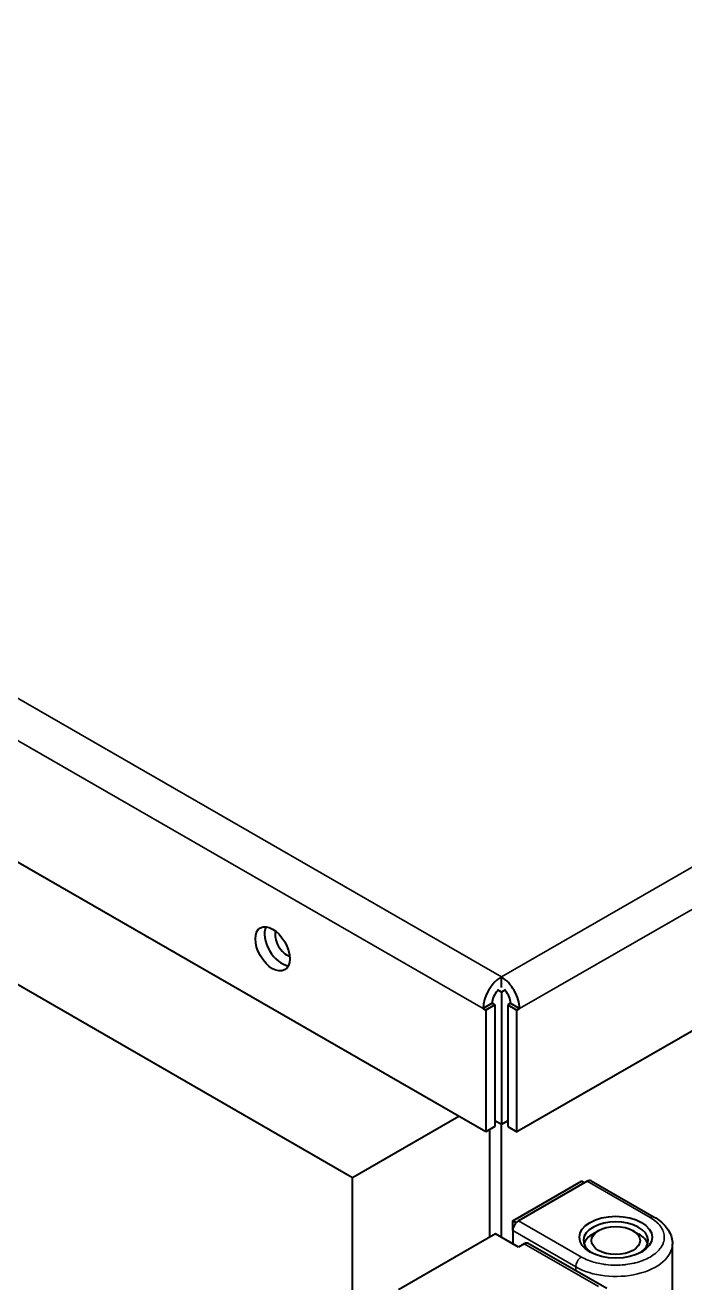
# Model space of a CAD drawing. Header units: millimetres. Extents: x 0 to 3364, y 0 to 2376.
# Drawn here: x 3042.9 to 3083.7, y 2012.5 to 2090.2 of the extents above; entities that cross this region are included whole.
import ezdxf

# ---------------------------------------------------------------- set-up
doc = ezdxf.new("R2010")
doc.units = ezdxf.units.MM
doc.header["$LTSCALE"] = 4
doc.layers.add('가시적인 것(ISO)', color=3, linetype='Continuous', lineweight=40, true_color=0x00ff00)
doc.layers.add('가시적인 좁은 것(ISO)', color=3, linetype='Continuous', lineweight=35, true_color=0x00ff00)

msp = doc.modelspace()

# ---------------------------------------------------------------- linework, layer by layer
at = {"layer": '가시적인 것(ISO)'}
for p, q in [((3071.3713, 2021.7852), (2894.7582, 2123.4899)), ((2896.9745, 2114.6647), (3063.1446, 2018.9737)), ((3175.6695, 2080.7344), (3073.3027, 2021.7852)), ((3072.337, 2030.7076), (3072.337, 2031.3616)), ((3072.337, 2030.4226), (3072.0895, 2030.5651)), ((3072.5845, 2030.5651), (3072.337, 2030.4226)), ((3072.337, 2030.4226), (3072.337, 2022.2471)), ((3071.7713, 2029.7278), (3071.2056, 2029.4021)), ((3071.937, 2029.6324), (3071.3713, 2029.3066)), ((3071.7713, 2029.7278), (3071.937, 2029.6324)), ((3071.937, 2029.6324), (3071.937, 2022.111)), ((3072.9027, 2029.7278), (3072.737, 2029.6324)), ((3072.737, 2029.6324), (3072.737, 2022.111)), ((3072.737, 2029.6324), (3073.3027, 2029.3066)), ((3072.9027, 2029.7278), (3073.4683, 2029.4021)), ((3071.2056, 2029.4021), (3071.3713, 2029.3066)), ((3071.3713, 2029.3066), (3071.3713, 2021.7852)), ((3073.3027, 2029.3066), (3073.4683, 2029.4021)), ((3073.3027, 2021.7852), (3073.3027, 2029.3066)), ((3063.1446, 2018.9737), (3069.699, 2022.7482)), ((3071.937, 2022.111), (3071.3713, 2021.7852)), ((3071.6299, 2015.2774), (3071.6299, 2021.9341)), ((3072.337, 2022.2471), (3071.937, 2022.4774)), ((3072.737, 2022.4774), (3072.337, 2022.2471)), ((3072.337, 2015.2774), (3072.337, 2022.2471)), ((3072.737, 2022.111), (3073.3027, 2021.7852)), ((3063.1446, 1904.5172), (3063.1446, 2018.9737)), ((3073.0441, 2016.2946), (3077.2867, 2018.7378)), ((3077.6403, 2018.7386), (3073.3976, 2016.2954)), ((3077.4628, 2018.6364), (3077.2867, 2018.7378)), ((3077.8898, 2018.7631), (3081.7789, 2016.5235)), ((3073.2518, 2016.175), (3073.0441, 2016.2946)), ((3073.0441, 2015.683), (3073.0441, 2016.2946)), ((3073.0441, 2015.683), (3073.0441, 2014.8702)), ((3078.3433, 2015.6815), (3077.9884, 2015.4755)), ((3080.4728, 2015.6815), (3080.8277, 2015.4755)), ((3071.9834, 2015.481), (3065.973, 2012.0199)), ((3073.3976, 2014.6666), (3071.9834, 2015.481)), ((3073.7512, 2014.8702), (3073.3976, 2014.6666)), ((3078.8464, 2012.1043), (3074.0007, 2014.8948)), ((3082.908, 2011.251), (3082.908, 2014.8687))]:
    msp.add_line(p, q, dxfattribs=at)
for centre, major_axis, ratio in [((3058.1948, 2033.0929), (0.7485, -1.2999), 0.5780931), ((3079.408, 2015.2774), (2.25, 0), 0.5758617), ((3079.408, 2015.073), (1.5, 0), 0.5758617)]:
    msp.add_ellipse(centre, major_axis=major_axis, ratio=ratio, dxfattribs=at)
for centre, major_axis, ratio, start_param, end_param in [((3058.7605, 2033.4186), (-0.7485, 1.2999), 0.5780931, 0.3859036, 2.755689), ((3059.0787, 2033.561), (-0.5157, 0.8956), 0.5780931, 0.5101368, 2.5904875), ((3072.337, 2030.0536), (-0.7985, -1.3865), 0.5780931, 3.9250571, 5.4958534), ((3072.337, 2030.0536), (-0.7985, 1.3865), 0.5780931, 3.9289245, 5.4997209), ((3072.337, 2030.0536), (-0.3992, -0.6933), 0.5780931, 4.3778737, 5.4958534), ((3072.337, 2030.0536), (0.3992, -0.6933), 0.5780931, 0.7873319, 1.9053116), ((3077.6403, 2018.3298), (0.2495, 0.4333), 0.5780931, 0, 0.7834645), ((3079.408, 2015.073), (-2, 0), 0.5758617, 2.4212129, 7.0035651), ((3073.3976, 2015.8866), (-0.2495, -0.4333), 0.5780931, 3.9250571, 5.4958534), ((3073.7512, 2014.4615), (0.2495, 0.4333), 0.5780931, 0, 0.7834645), ((3079.408, 2014.6643), (-2, 0), 0.5758617, 5.5016397, 6.1047787), ((3079.408, 2014.6643), (2, 0), 0.5758617, 0.1784066, 0.7815456)]:
    msp.add_ellipse(centre, major_axis=major_axis, ratio=ratio, start_param=start_param, end_param=end_param, dxfattribs=at)
msp.add_open_spline([(3081.7789, 2016.5235), (3081.9096, 2016.4483), (3082.0323, 2016.3658), (3082.259, 2016.1861), (3082.3629, 2016.0889), (3082.5481, 2015.8796), (3082.6294, 2015.7674), (3082.7639, 2015.529), (3082.8171, 2015.4026), (3082.8893, 2015.1404), (3082.908, 2015.0046), (3082.908, 2014.8687)], degree=3, knots=[0, 0, 0, 0, 0.15707963, 0.15707963, 0.31415927, 0.31415927, 0.4712389, 0.4712389, 0.62831853, 0.62831853, 0.78539816, 0.78539816, 0.78539816, 0.78539816], dxfattribs=at)
at = {"layer": '가시적인 좁은 것(ISO)'}
for p, q in [((2896.0552, 2132.8755), (3072.337, 2031.3616)), ((3071.2056, 2029.4021), (2894.9239, 2130.9159)), ((3072.337, 2031.3616), (3174.3725, 2090.12)), ((3175.5038, 2088.1604), (3073.4683, 2029.4021)), ((3081.5294, 2016.499), (3077.6403, 2018.7386)), ((3076.9332, 2013.4435), (3073.0441, 2015.683)), ((3073.3976, 2016.2954), (3077.2867, 2014.0558)), ((3078.3474, 2012.2235), (3073.7512, 2014.8702)), ((3076.9332, 2013.2061), (3076.9332, 2013.4435))]:
    msp.add_line(p, q, dxfattribs=at)
for centre, major_axis, ratio, start_param, end_param in [((3081.5294, 2016.0902), (0.2495, 0.4333), 0.5780931, 0, 0.7834645), ((3079.408, 2014.8687), (3.5, 0), 0.5758617, 3.9269908, 6.2831853), ((3077.2867, 2013.6471), (0.2495, 0.4333), 0.5780931, 0.7834645, 2.3542608)]:
    msp.add_ellipse(centre, major_axis=major_axis, ratio=ratio, start_param=start_param, end_param=end_param, dxfattribs=at)
msp.add_open_spline([(3077.2867, 2014.0558), (3077.4084, 2013.9858), (3077.5395, 2013.9222), (3077.6799, 2013.8653), (3077.6893, 2013.8615), (3077.6981, 2013.8579), (3077.7081, 2013.854), (3077.8483, 2013.7984), (3077.9956, 2013.7502), (3078.1499, 2013.7091), (3078.172, 2013.7032), (3078.1933, 2013.6977), (3078.2165, 2013.692), (3078.3559, 2013.6572), (3078.4989, 2013.6287), (3078.6455, 2013.6066), (3078.6944, 2013.5992), (3078.7427, 2013.5926), (3078.7933, 2013.5865), (3078.9958, 2013.5621), (3079.2011, 2013.5498), (3079.408, 2013.5498), (3079.5891, 2013.5498), (3079.7686, 2013.5592), (3079.9466, 2013.5779), (3079.972, 2013.5806), (3079.998, 2013.5835), (3080.0228, 2013.5865), (3080.1963, 2013.6074), (3080.3652, 2013.6369), (3080.5294, 2013.6751), (3080.5529, 2013.6805), (3080.5773, 2013.6864), (3080.5996, 2013.692), (3080.7668, 2013.7336), (3080.9262, 2013.7837), (3081.0777, 2013.8422), (3081.0878, 2013.846), (3081.0985, 2013.8502), (3081.1079, 2013.854), (3081.259, 2013.9138), (3081.3997, 2013.9812), (3081.5294, 2014.0558), (3081.6509, 2014.1258), (3081.7612, 2014.2013), (3081.8603, 2014.2823), (3081.8669, 2014.2877), (3081.8731, 2014.2928), (3081.8799, 2014.2985), (3081.9763, 2014.3792), (3082.0602, 2014.464), (3082.1315, 2014.5529), (3082.1417, 2014.5656), (3082.1512, 2014.5779), (3082.1613, 2014.5913), (3082.2216, 2014.6716), (3082.271, 2014.7539), (3082.3095, 2014.8383), (3082.3224, 2014.8665), (3082.3338, 2014.8943), (3082.3444, 2014.9234), (3082.3868, 2015.0401), (3082.408, 2015.1583), (3082.408, 2015.2774), (3082.4081, 2015.3817), (3082.3918, 2015.4851), (3082.3593, 2015.5876), (3082.3547, 2015.6022), (3082.3496, 2015.6172), (3082.3444, 2015.6314), (3082.3081, 2015.7313), (3082.2568, 2015.8286), (3082.1906, 2015.9232), (3082.1811, 2015.9367), (3082.1709, 2015.9507), (3082.1613, 2015.9636), (3082.0889, 2016.0599), (3082.0019, 2016.1517), (3081.9004, 2016.239), (3081.8937, 2016.2448), (3081.8864, 2016.2509), (3081.8799, 2016.2563), (3081.7761, 2016.3433), (3081.6593, 2016.4242), (3081.5294, 2016.499)], degree=3, knots=[0, 0, 0, 0, 0.0585937, 0.0585937, 0.0585937, 0.0625, 0.0625, 0.0625, 0.1171875, 0.1171875, 0.1171875, 0.125, 0.125, 0.125, 0.171875, 0.171875, 0.171875, 0.1875, 0.1875, 0.1875, 0.25, 0.25, 0.25, 0.3046875, 0.3046875, 0.3046875, 0.3125, 0.3125, 0.3125, 0.3671875, 0.3671875, 0.3671875, 0.375, 0.375, 0.375, 0.4335937, 0.4335937, 0.4335937, 0.4375, 0.4375, 0.4375, 0.5, 0.5, 0.5, 0.5585937, 0.5585937, 0.5585937, 0.5625, 0.5625, 0.5625, 0.6171875, 0.6171875, 0.6171875, 0.625, 0.625, 0.625, 0.671875, 0.671875, 0.671875, 0.6875, 0.6875, 0.6875, 0.75, 0.75, 0.75, 0.8046875, 0.8046875, 0.8046875, 0.8125, 0.8125, 0.8125, 0.8671875, 0.8671875, 0.8671875, 0.875, 0.875, 0.875, 0.9335937, 0.9335937, 0.9335937, 0.9375, 0.9375, 0.9375, 1, 1, 1, 1], dxfattribs=at)

doc.saveas('drawing.dxf')
